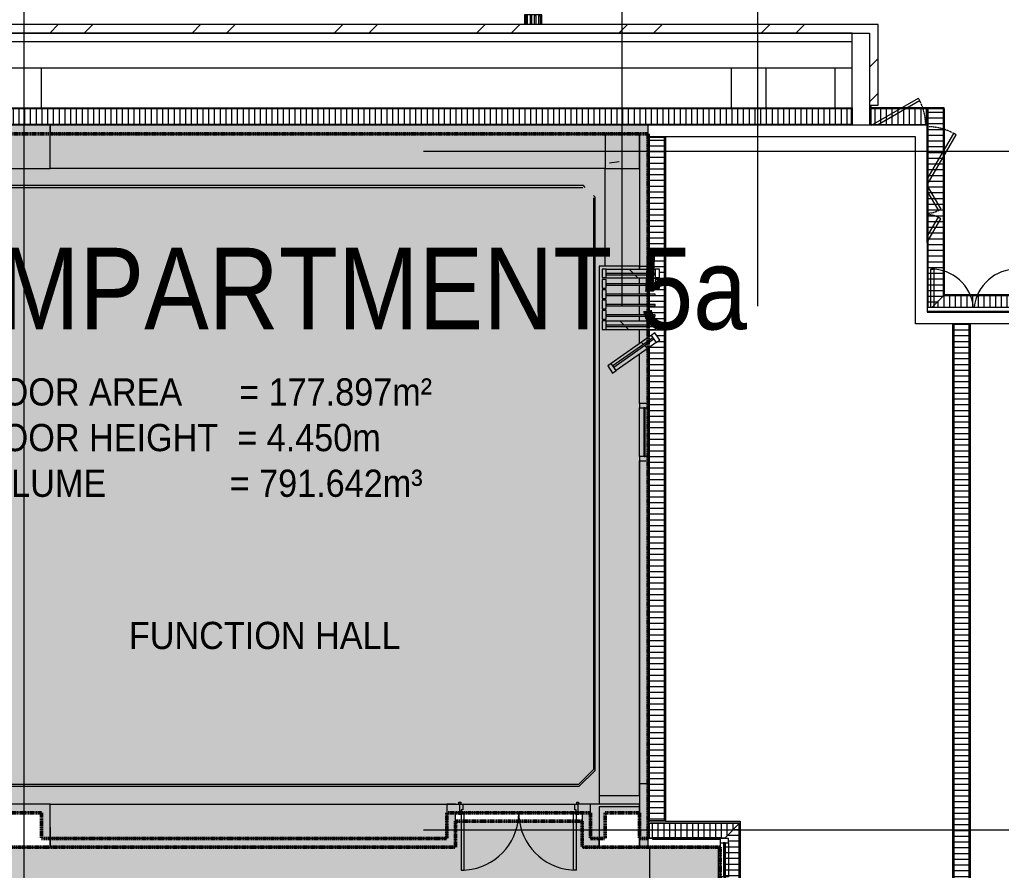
# Model space of a CAD drawing. Header units: millimetres. Extents: x 15878 to 679837, y -72324 to 391440.
# Drawn here: x 75508 to 92582, y 39205 to 53992 of the extents above; entities that cross this region are included whole.
import ezdxf

# ---------------------------------------------------------------- set-up
doc = ezdxf.new("R2010")
doc.units = ezdxf.units.MM
for name, pattern in [('Demolished', [4.8, 3.2, -1.6]), ('Grid Line__1_200_', [10.5, 6, -1.5, 1.5, -1.5]), ('Hidden', [7.14375, 4.7625, -2.38125])]:
    doc.linetypes.add(name, pattern=pattern)
for name, color, linetype, lineweight in [('A-CLNG', 13, 'Continuous', 5), ('A-CLNG-PATT', 13, 'Continuous', 5), ('A-DETL', 90, 'Continuous', 5), ('A-DETL-GENF', 92, 'Continuous', 5), ('A-DOOR', 31, 'Continuous', 5), ('A-DOOR-FRAM', 31, 'Continuous', 5), ('A-FLOR', 192, 'Continuous', 5), ('A-GENM', 13, 'Continuous', 5), ('A-GLAZ-CURT', 52, 'Continuous', 5), ('A-GLAZ-CWMG', 51, 'Continuous', 5), ('A-WALL', 113, 'Continuous', 5), ('A-WALL-PATT', 111, 'Continuous', 18), ('G-ANNO-TEXT', 231, 'Continuous', 5), ('Q-CASE', 31, 'Continuous', 5), ('Q-CASE-HDLN', 31, 'Hidden', 5), ('S-COLS', 52, 'Continuous', 5), ('S-GRID', 1, 'Continuous', 5)]:
    doc.layers.add(name, color=color, linetype=linetype, lineweight=lineweight)
doc.styles.add('Swis721 BT', font='swiss.ttf', dxfattribs={"width": 0.9, "height": 473.035439})
doc.styles.add('Swis721 BT_1', font='swiss.ttf', dxfattribs={"width": 0.85, "height": 1419.106317})
pattern_1 = [(135, (0, 0), (-530.33, -530.33), [])]
pattern_2 = [(270, (0, 609.6), (100, 6e-15), [])]
pattern_3 = [(90, (15, 0), (-100, 6e-15), [])]
pattern_4 = [(45, (0, 0), (-1237.437, 1237.437), []), (45, (0, 1875), (-1237.437, 1237.437), [])]

# ---------------------------------------------------------------- blocks, each defined once
blk = doc.blocks.new('System Panel - DLN_Glazed - 25mm-6618254-1_F')
at = {"layer": 'A-GLAZ-CURT', "lineweight": 15}
for p, q in [((-303, 25), (-425, 25)), ((-425, 25), (-425, 0)), ((-425, 0), (-303, 0)), ((424, 25), (-303, 25)), ((-303, 0), (425, 0)), ((425, 0), (425, 25))]:
    blk.add_line(p, q, dxfattribs=at)
blk = doc.blocks.new('Rectangular Mullion - DLN_75 x 150mm _WD_-6618253-1_F')
at = {"layer": 'A-GLAZ-CWMG'}
h = blk.add_hatch(dxfattribs=at)
h.set_pattern_fill('FP_1', color=256, style=0, pattern_type=2)
h.set_pattern_definition(pattern_1)
h.paths.add_polyline_path([(86280, 49507), (86439, 49507), (86439, 49557), (85712, 49555), (85712, 49507), (86227, 49507)], flags=0)
h.paths.add_polyline_path([(86234, 49582), (86439, 49582), (86439, 49657), (85712, 49657), (85712, 49582), (85720, 49582)], flags=0)
h = blk.add_hatch(dxfattribs=at)
h.set_pattern_fill('FP_1', color=256, style=0, pattern_type=2)
h.set_pattern_definition(pattern_1)
h.paths.add_polyline_path([(86562, 49507), (86562, 49557), (86439, 49557), (86439, 49507)], flags=0)
h.paths.add_polyline_path([(86439, 49582), (86562, 49582), (86562, 49657), (86439, 49657)], flags=0)
for p, q in [((85712, 49657), (86439, 49657)), ((86439, 49657), (86562, 49657)), ((85712, 49507), (86439, 49507)), ((86439, 49507), (86562, 49507))]:
    blk.add_line(p, q, dxfattribs=at)
blk = doc.blocks.new('Rectangular Mullion - DLN_75 x 150mm _WD_-3529042-1_F')
at = {"layer": 'A-GLAZ-CWMG', "lineweight": 15}
for p, q in [((-75, 75), (0, 75)), ((-75, -75), (-75, 75)), ((0, 75), (0, -75)), ((0, -75), (-75, -75))]:
    blk.add_line(p, q, dxfattribs=at)
blk = doc.blocks.new('Rectangular Mullion - DLN_75 x 150mm _WD_-3529043-1_F')
at = {"layer": 'A-GLAZ-CWMG', "lineweight": 15}
for p, q in [((0, 75), (-75, 75)), ((-75, 75), (-75, -75)), ((0, -75), (0, 75)), ((-75, -75), (0, -75))]:
    blk.add_line(p, q, dxfattribs=at)
blk = doc.blocks.new('System Panel - DLN_Glazed - 25mm-V43-1_F')
at = {"layer": 'A-GLAZ-CURT', "lineweight": 15}
for p, q in [((425, 25), (-425, 25)), ((-425, 25), (-425, 0)), ((-425, 0), (425, 0)), ((425, 4), (425, 25))]:
    blk.add_line(p, q, dxfattribs=at)
blk = doc.blocks.new('Rectangular Mullion - DLN_75 x 150mm _WD_-V44-1_F')
at = {"layer": 'A-GLAZ-CWMG', "lineweight": 15}
for p, q in [((0, 75), (-75, 75)), ((-75, 75), (-75, -75)), ((0, -75), (0, 75)), ((-75, -75), (0, -75))]:
    blk.add_line(p, q, dxfattribs=at)
blk = doc.blocks.new('System Panel - DLN_Glazed - 25mm-V45-1_F')
at = {"layer": 'A-GLAZ-CURT', "lineweight": 15}
for p, q in [((325, 25), (-425, 25)), ((-425, 25), (-425, 0)), ((-425, 0), (307, 0)), ((307, 0), (425, 0)), ((425, 25), (325, 25)), ((425, 0), (425, 25))]:
    blk.add_line(p, q, dxfattribs=at)
blk = doc.blocks.new('Rectangular Mullion - DLN_75 x 150mm _WD_-V46-1_F')
at = {"layer": 'A-GLAZ-CWMG'}
h = blk.add_hatch(dxfattribs=at)
h.set_pattern_fill('FP_1', color=256, style=0, pattern_type=2)
h.set_pattern_definition(pattern_1)
h.paths.add_polyline_path([(86439, 48282), (86579, 48380), (86536, 48442), (86439, 48374)], flags=0)
h.paths.add_polyline_path([(86439, 48404), (86522, 48462), (86493, 48503), (86439, 48462)], flags=0)
h = blk.add_hatch(dxfattribs=at)
h.set_pattern_fill('FP_1', color=256, style=0, pattern_type=2)
h.set_pattern_definition(pattern_1)
h.paths.add_polyline_path([(85883, 47893), (86439, 48282), (86439, 48374), (85840, 47954)], flags=0)
h.paths.add_polyline_path([(85825, 47974), (86439, 48404), (86434, 48462), (85797, 48015)], flags=0)
for p, q in [((86493, 48503), (86439, 48465)), ((86439, 48465), (85797, 48015)), ((86579, 48380), (86439, 48282)), ((86439, 48282), (85883, 47893))]:
    blk.add_line(p, q, dxfattribs=at)
blk = doc.blocks.new('Rectangular Mullion - DLN_75 x 150mm _WD_-V47-1_F')
at = {"layer": 'A-GLAZ-CWMG', "lineweight": 15}
for p, q in [((-75, 75), (0, 75)), ((-75, -75), (-75, 75)), ((0, 75), (0, -75)), ((0, -75), (-75, -75))]:
    blk.add_line(p, q, dxfattribs=at)
blk = doc.blocks.new('Rectangular Mullion - DLN_75 x 150mm _WD_-STUR_ OPENING-6630248-1_F')
at = {"layer": 'A-GLAZ-CWMG', "color": 253}
for p, q in [((-75, 75), (0, 75)), ((-75, -75), (-75, 75)), ((0, 75), (0, -75)), ((0, -75), (-75, -75))]:
    blk.add_line(p, q, dxfattribs=at)
blk = doc.blocks.new('System Panel - _DLN__12_12mm laminated clear glass-12670549-1_F')
at = {"layer": 'A-GLAZ-CURT', "color": 253}
for p, q in [((294, 13), (-294, 13)), ((-294, 13), (-294, -13)), ((294, -13), (294, 13)), ((-294, -13), (294, -13))]:
    blk.add_line(p, q, dxfattribs=at)
blk = doc.blocks.new('Rectangular Mullion - DLN_75 x 150mm _WD_-STUR_ OPENING-V50-1_F')
at = {"layer": 'A-GLAZ-CWMG', "color": 253}
for p, q in [((87689, 39682), (87689, 39607)), ((87839, 39682), (87839, 39095)), ((87689, 39607), (87689, 39095)), ((87752, 39095), (87689, 39095)), ((87839, 39095), (87777, 39095))]:
    blk.add_line(p, q, dxfattribs=at)
blk = doc.blocks.new('System Panel - _DLN__12_12mm laminated clear glass-6804565-1_F')
at = {"layer": 'A-GLAZ-CURT', "color": 253}
for p, q in [((587.5, 12.5), (-587.5, 12.5)), ((-587.5, 12.5), (-587.5, -12.5)), ((587.5, -12.5), (587.5, 12.5)), ((-587.5, -12.5), (587.5, -12.5))]:
    blk.add_line(p, q, dxfattribs=at)
blk = doc.blocks.new('DLN-Surface Channel-S1 - 300x150 _WD_-10461004-1_F')
at = {"layer": 'Q-CASE'}
h = blk.add_hatch(dxfattribs=at)
h.set_pattern_fill('FP_7', color=256, style=0, pattern_type=2)
h.set_pattern_definition(pattern_2)
h.paths.add_polyline_path([(20414, -135), (20414, 135), (-20414, 135), (-20414, -135), (19041, -135)], flags=0)
for p, q in [((-20414, 150), (20414, 150)), ((-20414, 140), (20414, 140)), ((20414, 135), (-20414, 135)), ((20414, -150), (20414, 150)), ((20424, 150), (20414, 150)), ((20414, 150), (20414, 140)), ((20414, 135), (20414, -135)), ((20424, 150), (20424, -150)), ((-20414, -135), (20414, -135)), ((20414, -140), (-20414, -140)), ((20414, -140), (20414, -150))]:
    blk.add_line(p, q, dxfattribs=at)
blk = doc.blocks.new('DLN-Surface Channel-L1 - 275x200 _WD_-12676935-1_F')
at = {"layer": 'Q-CASE'}
h = blk.add_hatch(dxfattribs=at)
h.set_pattern_fill('FP_9', color=256, style=0, pattern_type=2)
h.set_pattern_definition([(270, (15, 0), (-100, -6e-15), [])])
h.paths.add_polyline_path([(-850, 15), (15, 15), (260, 260), (-1315, 260), (-1315, 15)], flags=0)
h = blk.add_hatch(dxfattribs=at)
h.set_pattern_fill('FP_10', color=256, style=0, pattern_type=2)
h.set_pattern_definition([(0, (0, -85), (0, -100), [])])
h.paths.add_polyline_path([(260, -5415), (260, 260), (15, 15), (15, 0), (75, 0), (75, -75), (15, -75), (15, -763), (30, -763), (30, -813), (75, -813), (75, -798), (95, -803), (95, -873), (30, -873), (30, -1545), (60, -1545), (60, -1580), (30, -1580), (30, -1845), (60, -1845), (60, -1880), (30, -1880), (30, -2553), (95, -2553), (95, -2628), (75, -2628), (75, -2613), (30, -2613), (30, -2663), (15, -2663), (15, -2728), (75, -2728), (75, -2713), (95, -2713), (95, -2788), (30, -2788), (30, -3545), (60, -3545), (60, -3580), (30, -3580), (30, -3845), (60, -3845), (60, -3880), (30, -3880), (30, -4638), (95, -4638), (95, -4713), (75, -4713), (75, -4698), (15, -4698), (15, -5350), (75, -5350), (75, -5415)], flags=0)
for p, q in [((-1325, 0), (-1325, 275)), ((-1315, 275), (-1325, 275)), ((-1315, 275), (-1315, 0)), ((-1315, 265), (-1315, 275)), ((-1315, 275), (275, 275)), ((-1315, 265), (265, 265)), ((260, 260), (-1315, 260)), ((-1315, 260), (-1315, 15)), ((15, 15), (260, 260)), ((260, 260), (15, 15)), ((260, -5415), (260, 260)), ((265, 265), (265, -5415)), ((275, -5415), (275, 275)), ((-1325, 0), (-1315, 0)), ((-1315, 15), (15, 15)), ((-1315, 0), (-1315, 10)), ((-1315, 10), (-1250, 10)), ((-1250, 0), (-1315, 0)), ((-75, 10), (10, 10)), ((10, 0), (10, 10)), ((15, 15), (15, 0)), ((15, -75), (15, -763)), ((0, -763), (0, -663)), ((10, -763), (10, -663)), ((0, -2728), (0, -2663)), ((10, -2728), (10, -2663)), ((15, -2663), (15, -2728)), ((0, -4763), (0, -4698)), ((10, -4763), (10, -4698)), ((15, -4698), (15, -5350)), ((75, -5415), (260, -5415)), ((75, -5415), (275, -5415)), ((265, -5415), (275, -5415)), ((275, -5425), (275, -5415))]:
    blk.add_line(p, q, dxfattribs=at)
blk = doc.blocks.new('DLN-Surface Channel-S1 - 300x200 _WD_-18251588-1_F')
at = {"layer": 'Q-CASE'}
h = blk.add_hatch(dxfattribs=at)
h.set_pattern_fill('FP_7', color=256, style=0, pattern_type=2)
h.set_pattern_definition(pattern_2)
h.paths.add_polyline_path([(5940, -135), (5940, 135), (-5940, 135), (-5940, -135), (-3650, -135), (-3650, 48), (-3500, 48), (-3500, -135), (-3395, -135), (-3395, -27), (-3470, -27), (-3470, 48), (-3320, 48), (-3320, -27), (-3370, -27), (-3370, -135), (-3215, -135), (-3215, -27), (-3190, -27), (-3190, -135), (-3035, -135), (-3035, -27), (-3010, -27), (-3010, -135), (-2855, -135), (-2855, -27), (-2830, -27), (-2830, -135), (-2750, -135), (-2750, -27), (-2600, -27), (-2600, -135), (-2468, -135), (-2539, -35), (-2416, 51), (-2285, -135), (4566, -135)], flags=0)
for p, q in [((-5940, 150), (-5950, 150)), ((-5940, 150), (-5940, -150)), ((-5940, 140), (-5940, 150)), ((-5940, 150), (5940, 150)), ((-5940, 140), (5940, 140)), ((-5940, -135), (-5940, 135)), ((5940, 135), (-5940, 135)), ((5940, -150), (5940, 150)), ((5950, 150), (5940, 150)), ((5940, 150), (5940, 140)), ((5940, 135), (5940, -135)), ((5950, 150), (5950, -150)), ((-5950, -150), (-5940, -150)), ((-5940, -135), (-3650, -135)), ((-5940, -150), (-5940, -140)), ((-3650, -140), (-5940, -140)), ((-5940, -150), (-3700, -150)), ((-3700, -150), (-3650, -150)), ((-3500, -135), (-3395, -135)), ((-3395, -140), (-3500, -140)), ((-3500, -150), (-3395, -150)), ((-3370, -135), (-3215, -135)), ((-3215, -140), (-3370, -140)), ((-3370, -150), (-3215, -150)), ((-3190, -135), (-3035, -135)), ((-3035, -140), (-3190, -140)), ((-3190, -150), (-3035, -150)), ((-3010, -135), (-2855, -135)), ((-2855, -140), (-3010, -140)), ((-3010, -150), (-2855, -150)), ((-2830, -135), (-2750, -135)), ((-2750, -140), (-2830, -140)), ((-2830, -150), (-2750, -150)), ((-2600, -135), (-2468, -135)), ((-2465, -140), (-2600, -140)), ((-2600, -150), (-2458, -150)), ((-2285, -135), (5940, -135)), ((5940, -140), (-2282, -140)), ((-2275, -150), (-1315, -150)), ((-1240, -150), (-390, -150)), ((-315, -150), (5300, -150)), ((5300, -150), (5940, -150)), ((5940, -140), (5940, -150)), ((5940, -150), (5950, -150))]:
    blk.add_line(p, q, dxfattribs=at)
blk = doc.blocks.new('DLN-Surface Channel-S1 - 300x150 _WD_-15637421-1_F')
at = {"layer": 'Q-CASE'}
h = blk.add_hatch(dxfattribs=at)
h.set_pattern_fill('FP_7', color=256, style=0, pattern_type=2)
h.set_pattern_definition(pattern_2)
h.paths.add_polyline_path([(21565, 99), (21565, 135), (-21565, 135), (-21565, -135), (21565, -135)], flags=0)
for p, q in [((-21565, 150), (-21565, -150)), ((-21565, 140), (-21565, 150)), ((-21565, 140), (21565, 140)), ((-21565, -135), (-21565, 135)), ((21565, 135), (-21565, 135)), ((-21565, -135), (21565, -135)), ((-21565, -150), (-21565, -140)), ((21565, -140), (-21565, -140))]:
    blk.add_line(p, q, dxfattribs=at)
blk = doc.blocks.new('DLN-Surface Channel-L1 - 300x200 _WD_-15403782-1_F')
at = {"layer": 'Q-CASE'}
h = blk.add_hatch(dxfattribs=at)
h.set_pattern_fill('FP_5', color=256, style=0, pattern_type=2)
h.set_pattern_definition(pattern_3)
h.paths.add_polyline_path([(-27580, -15), (-28140, -15), (-28140, -285), (-27180, -285), (-27180, -15)], flags=0)
for p, q in [((-28150, -300), (-28150, -5)), ((-28140, -5), (-28140, -300)), ((-27180, -10), (-28140, -10)), ((-27180, -15), (-28140, -15)), ((-28140, -15), (-28140, -285)), ((-28150, -300), (-28140, -300)), ((-28140, -285), (-27180, -285)), ((-28140, -300), (-28140, -290)), ((-27180, -290), (-28140, -290)), ((-27180, -300), (-28140, -300))]:
    blk.add_line(p, q, dxfattribs=at)
blk = doc.blocks.new('DLN-Surface Channel-L1 - 300x200 _WD_-15571712-1_F')
at = {"layer": 'Q-CASE'}
h = blk.add_hatch(dxfattribs=at)
h.set_pattern_fill('FP_13', color=256, style=0, pattern_type=2)
h.set_pattern_definition([(0, (0, 85), (0, 100), [])])
h.paths.add_polyline_path([(285, 1815), (285, 1840), (240, 1840), (240, 1815), (15, 1815), (15, -15), (212, -213), (212, 1325), (285, 1325)], flags=0)
h = blk.add_hatch(dxfattribs=at)
h.set_pattern_fill('FP_5', color=256, style=0, pattern_type=2)
h.set_pattern_definition(pattern_3)
h.paths.add_polyline_path([(212, -285), (212, -213), (15, -15), (-3237, -15), (-3237, -285), (-421, -285)], flags=0)
for p, q in [((0, 0), (0, 1815)), ((10, -10), (10, 1815)), ((15, 1815), (15, -15)), ((240, 1850), (300, 1850)), ((285, 1840), (240, 1840)), ((300, 1840), (240, 1840)), ((285, 1325), (285, 1840)), ((300, 1840), (290, 1840)), ((290, 1840), (290, 1306)), ((-3247, -300), (-3247, 0)), ((-3237, 0), (-3247, 0)), ((-3237, 0), (-3237, -300)), ((-3237, -10), (-3237, 0)), ((-3237, 0), (0, 0)), ((10, -10), (-3237, -10)), ((15, -15), (-3237, -15)), ((-3237, -15), (-3237, -285)), ((212, -213), (15, -15)), ((15, -15), (212, -213)), ((-3247, -300), (-3237, -300)), ((-3237, -285), (212, -285)), ((-3237, -300), (-3237, -290)), ((212, -290), (-3237, -290)), ((-2955, -300), (-3237, -300)), ((290, -274), (290, -290))]:
    blk.add_line(p, q, dxfattribs=at)
blk = doc.blocks.new('DLN_Tactile - Directional Tiles-V149-1_F')
at = {"layer": 'A-GENM'}
for p, q in [((-150, 20), (-150, -150)), ((-129, 20), (-129, -125)), ((-123, -125), (-123, 20)), ((-101, 20), (-101, -125)), ((-95, -125), (-95, 20)), ((-54, 20), (-54, -125)), ((-48, -125), (-48, 20)), ((-26, 20), (-26, -125)), ((-20, -125), (-20, 20)), ((21, 20), (21, -125)), ((27, -125), (27, 20)), ((49, 20), (49, -125)), ((55, -125), (55, 20)), ((96, 20), (96, -125)), ((102, -125), (102, 20)), ((124, 20), (124, -125)), ((130, -125), (130, 20)), ((150, -150), (150, 20)), ((-150, -150), (150, -150))]:
    blk.add_line(p, q, dxfattribs=at)
for centre, radius in [((-112, -125), 17), ((-112, -125), 11), ((-37, -125), 17), ((-37, -125), 11), ((38, -125), 17), ((38, -125), 11), ((113, -125), 17), ((113, -125), 11)]:
    blk.add_arc(centre, radius, 180, 360, dxfattribs=at)
blk = doc.blocks.new('DLN-Double Door__X03_ - _M20_2000 x 2450 _WH_-16955061-1_F')
at = {"layer": 'A-DOOR', "color": 253}
for p, q in [((-1000, 1075), (-950, 1075)), ((-1000, 225), (-1000, 1075)), ((-950, 1075), (-950, 225)), ((950, 1075), (950, 225)), ((1000, 1075), (950, 1075)), ((1000, 225), (1000, 1075)), ((-1000, 75), (-1000, 225)), ((-950, 225), (-950, 75)), ((950, 225), (950, 75)), ((1000, 75), (1000, 225))]:
    blk.add_line(p, q, dxfattribs=at)
at = {"layer": 'A-DOOR', "color": 21}
for p, q in [((-950, 75), (-1000, 75)), ((950, 75), (1000, 75))]:
    blk.add_line(p, q, dxfattribs=at)
at = {"layer": 'A-DOOR', "color": 253}
for centre, start, end in [((-1000, 75), 8.69, 90), ((1000, 75), 90, 171.31), ((-1000, 75), 0.0053, 8.69), ((1000, 75), 171.31, 179.9947)]:
    blk.add_arc(centre, 1000, start, end, dxfattribs=at)
at = {"layer": 'A-DOOR', "color": 21}
for centre, start, end in [((1000, 75), 179.9947, 180.5), ((-1000, 75), 359.5, 0.0053)]:
    blk.add_arc(centre, 1000, start, end, dxfattribs=at)
at = {"layer": 'A-DOOR-FRAM', "color": 253}
for p, q in [((-1040, 105), (-1010, 105)), ((-1040, 75), (-1040, 105)), ((-1010, 105), (-1010, 75)), ((1010, 75), (1010, 105)), ((1010, 105), (1040, 105)), ((1040, 105), (1040, 75))]:
    blk.add_line(p, q, dxfattribs=at)
at = {"layer": 'A-DOOR-FRAM', "color": 21}
for p, q in [((-1010, 75), (-1040, 75)), ((-1025, 75), (-1000, 75)), ((-1025, -75), (-1025, 75)), ((-1000, 75), (-1000, 25)), ((-1000, 25), (-975, 25)), ((-975, 25), (-975, -75)), ((975, 25), (1000, 25)), ((975, -75), (975, 25)), ((1000, 75), (1025, 75)), ((1000, 25), (1000, 75)), ((1040, 75), (1010, 75)), ((1025, 75), (1025, -75)), ((-1040, -75), (-1010, -75)), ((-1040, -105), (-1040, -75)), ((-1010, -105), (-1040, -105)), ((-975, -75), (-1025, -75)), ((-1010, -75), (-1010, -105)), ((1025, -75), (975, -75)), ((1010, -105), (1010, -75)), ((1010, -75), (1040, -75)), ((1040, -105), (1010, -105)), ((1040, -75), (1040, -105))]:
    blk.add_line(p, q, dxfattribs=at)
blk = doc.blocks.new('System Panel - DLN_Glazed - 25mm-V151-1_F')
at = {"layer": 'A-GLAZ-CURT', "lineweight": 15}
for p, q in [((-302.5, 25), (-425, 25)), ((-425, 25), (-425, 0)), ((-425, 0), (-302.5, 0)), ((425, 25), (-302.5, 25)), ((-302.5, 0), (425, 0)), ((425, 0), (425, 25))]:
    blk.add_line(p, q, dxfattribs=at)
blk = doc.blocks.new('Rectangular Mullion - DLN_75 x 150mm _WD_-V152-1_F')
at = {"layer": 'A-GLAZ-CWMG'}
h = blk.add_hatch(dxfattribs=at)
h.set_pattern_fill('FP_1', color=256, style=0, pattern_type=2)
h.set_pattern_definition(pattern_1)
h.paths.add_polyline_path([(86439, 48607), (86439, 48657), (85712, 48657), (85712, 48607), (86396, 48607)], flags=0)
h.paths.add_polyline_path([(86439, 48682), (86439, 48757), (85712, 48757), (85712, 48682), (86397, 48682)], flags=0)
h = blk.add_hatch(dxfattribs=at)
h.set_pattern_fill('FP_1', color=256, style=0, pattern_type=2)
h.set_pattern_definition(pattern_1)
h.paths.add_polyline_path([(86562, 48607), (86562, 48657), (86439, 48657), (86439, 48607)], flags=0)
h.paths.add_polyline_path([(86439, 48682), (86562, 48682), (86562, 48757), (86439, 48757)], flags=0)
for p, q in [((85712, 48757), (86439, 48757)), ((86439, 48757), (86562, 48757)), ((86562, 48757), (86562, 48682)), ((85712, 48607), (86439, 48607)), ((86439, 48607), (86562, 48607)), ((86562, 48657), (86562, 48607))]:
    blk.add_line(p, q, dxfattribs=at)
blk = doc.blocks.new('Walls 19 - Walls 19-14348567-1_F')
at = {"layer": 'A-WALL'}
for p, q in [((75889, 52457), (75889, 53157)), ((87889, 52457), (87889, 53157)), ((88489, 52457), (88489, 53157)), ((89689, 52457), (89689, 53157))]:
    blk.add_line(p, q, dxfattribs=at)
blk = doc.blocks.new('Sprinkler Inlet - Sprinkler Inlet-18220011-1_F')
at = {"layer": 'Q-CASE', "color": 253}
for p, q in [((-468, 75), (349, 546)), ((-359, 80), (371, 502)), ((505, 80), (-470, 80)), ((505, -1970), (505, 80)), ((505, -863), (965, -67)), ((505, -963), (1008, -92)), ((505, -976), (740, -1383)), ((505, -1076), (697, -1408)), ((505, -1858), (697, -1526)), ((505, -1958), (740, -1551))]:
    blk.add_line(p, q, dxfattribs=at)
at = {"layer": 'Q-CASE-HDLN', "color": 253}
for centre, radius, start, end in [((-468, 75), 943, 360, 30), ((495, -950), 1000, 59.131, 89.7135), ((506, -1028), 425, 269.1305, 303.3759), ((506, -1906), 425, 56.6241, 90.8695)]:
    blk.add_arc(centre, radius, start, end, dxfattribs=at)
blk = doc.blocks.new('DLN-Double Door__X03_ - _M15_1500 x 2450 _WH_-16954916-1_F')
at = {"layer": 'A-DOOR', "color": 253}
for p, q in [((-750, -162.5), (-750, -825)), ((-700, -825), (-700, -162.5)), ((700, -825), (700, -162.5)), ((750, -162.5), (750, -825)), ((-750, -825), (-700, -825)), ((750, -825), (700, -825))]:
    blk.add_line(p, q, dxfattribs=at)
for centre, start, end in [((-750, -75), 270, 353.20446), ((750, -75), 186.79554, 270)]:
    blk.add_arc(centre, 750, start, end, dxfattribs=at)
at = {"layer": 'A-DOOR-FRAM', "color": 253}
for p, q in [((-790, -87.5), (-790, -75)), ((790, -75), (790, -87.5))]:
    blk.add_line(p, q, dxfattribs=at)
blk = doc.blocks.new('Rectangular Mullion - DLN_8 x 75mm _WD_-18172349-1_F')
at = {"layer": 'A-GLAZ-CWMG'}
for p, q in [((91297, 48920), (91297, 48995)), ((91297, 48995), (92914, 48995)), ((92914, 48920), (91297, 48920)), ((92914, 48995), (92914, 48920))]:
    blk.add_line(p, q, dxfattribs=at)

msp = doc.modelspace()

# ---------------------------------------------------------------- hatches: boundary and pattern name
at = {"layer": 'A-CLNG-PATT'}
h = msp.add_hatch(dxfattribs=at)
h.set_pattern_fill('FP_14', color=256, style=0, pattern_type=2)
h.set_pattern_definition(pattern_4)
h.paths.add_polyline_path([(90296.5, 52507.5), (90439.3, 52507.5), (90439.3, 53907.5), (48689.3, 53907.5), (48689.3, 52507.5), (48839.3, 52507.5), (48839.3, 53757.5), (90289.3, 53757.5), (90289.3, 52507.5)], flags=0)
h = msp.add_hatch(dxfattribs=at)
h.set_pattern_fill('FP_14', color=256, style=0, pattern_type=2)
h.set_pattern_definition(pattern_4)
h.paths.add_polyline_path([(90319.3, 52157.5), (90319.3, 52507.5), (90289.3, 52507.5), (90289.3, 52157.5), (90296.5, 52157.5)], flags=0)
h.paths.add_polyline_path([(48809.3, 52247.5), (48839.3, 52247.5), (48839.3, 52507.5), (48809.3, 52507.5), (48809.3, 52432.5)], flags=0)
at = {"layer": 'A-DETL-GENF', "transparency": 33554585}
for color, points in [(253, [(78839.3, 7707.5), (78839.3, 15874.2), (88639.3, 15874.2), (88639.3, 23590.5), (86708.4, 23590.5), (86708.4, 23740.5), (88536.2, 31007.5), (88039.3, 31007.5), (88039.3, 31457.5), (82864.3, 31457.5), (82864.3, 34107.5), (87689.3, 34107.5), (87689.3, 39607.5), (85289.3, 39607.5), (85289.3, 40057.5), (83089.3, 40057.5), (83089.3, 39607.5), (74619.3, 39607.5), (74619.3, 40057.5), (72419.3, 40057.5), (72419.3, 39607.5), (71539.3, 39607.5), (71539.3, 52007.5), (63889.3, 52007.5), (63889.3, 51407.5), (63289.3, 51407.5), (63289.3, 37257.5), (75389.3, 37257.5), (75389.3, 33757.5), (52639.3, 33757.5), (52639.3, 31607.5), (76689.3, 31607.5), (76689.3, 29767.5), (75489.3, 29767.5), (75489.3, 27367.5), (76689.3, 27367.5), (76689.3, 21440.5), (78464.3, 21440.5), (78464.3, 18024.2), (76689.3, 18024.2), (76689.3, 12097.5), (75489.3, 12097.5), (75489.3, 9697.5), (76689.3, 9697.5), (76689.3, 7707.5), (78457.2, 7707.5)]), (21, [(71689.3, 39757.5), (72269.3, 39757.5), (72269.3, 40207.5), (74769.3, 40207.5), (74769.3, 39757.5), (75289.3, 39757.5), (75289.3, 40207.5), (75889.3, 40207.5), (75889.3, 39757.5), (82939.3, 39757.5), (82939.3, 40207.5), (85439.3, 40207.5), (85439.3, 39757.5), (85689.3, 39757.5), (85689.3, 40207.5), (86289.3, 40207.5), (86289.3, 39757.5), (86439.3, 39757.5), (86439.3, 52007.5), (71689.3, 52007.5), (71689.3, 39953.1)])]:
    msp.add_hatch(color=color, dxfattribs=at).paths.add_polyline_path(points, flags=0)
at = {"layer": 'A-WALL-PATT', "lineweight": 5, "transparency": 33554432}
for points in [[(86439.3, 52007.5), (86439.3, 52157.5), (76039.3, 52157.5), (76039.3, 52007.5), (86289.3, 52007.5)], [(86289.3, 49707.5), (86439.3, 49707.5), (86439.3, 52007.5), (86289.3, 52007.5), (86289.3, 50237.5)], [(86439.3, 39607.5), (86439.3, 40707.5), (86289.3, 40707.5), (86289.3, 39607.5)], [(83089.3, 39607.5), (83089.3, 40357.5), (82939.3, 40357.5), (82939.3, 39607.5)], [(85289.3, 39757.5), (85439.3, 39757.5), (85439.3, 40357.5), (85289.3, 40357.5), (85289.3, 39953.1)]]:
    msp.add_hatch(color=253, dxfattribs=at).paths.add_polyline_path(points, flags=0)
h = msp.add_hatch(color=253, dxfattribs=at)
h.paths.add_polyline_path([(71689.3, 39607.5), (72419.3, 39607.5), (72419.3, 39757.5), (71689.3, 39757.5)], flags=0)
h.paths.add_polyline_path([(85289.3, 39607.5), (85589.3, 39607.5), (85589.3, 39757.5), (85289.3, 39757.5)], flags=0)
h.paths.add_polyline_path([(74769.3, 39607.5), (75289.3, 39607.5), (75289.3, 39757.5), (74619.3, 39757.5), (74619.3, 39607.5)], flags=0)
h.paths.add_polyline_path([(82939.3, 39607.5), (82939.3, 39757.5), (76039.3, 39757.5), (76039.3, 39607.5), (82864.3, 39607.5)], flags=0)
at = {"layer": 'S-COLS'}
for points in [[(76039.3, 52007.5), (76039.3, 52157.5), (75289.3, 52157.5), (75289.3, 52007.5)], [(75289.3, 51407.5), (76039.3, 51407.5), (76039.3, 52007.5), (75289.3, 52007.5), (75289.3, 51861)]]:
    msp.add_hatch(color=9, dxfattribs=at).paths.add_polyline_path(points, flags=0)
h = msp.add_hatch(dxfattribs=at)
h.set_pattern_fill('FP_15', color=253, style=0, pattern_type=2)
h.set_pattern_definition([(50, (0, 0), (3643.68, -318.78), [381, -4191]), (355, (0, 0), (-704.86, 3821.14), [304.8, -3352.8]), (100.451, (303.6, -26.6), (2938.85, 3502.33), [323.8, -3561.8]), (46.184, (0, 1016), (5421.58, -840.86), [571.5, -6286.5]), (96.636, (452, 946), (4748.05, 4948.55), [485.7, -5342.7]), (351.184, (0, 1016), (4748.1, 4948.5), [457.2, -5029.2]), (21, (508, 762), (3032.29, -2045.3), [381, -4191]), (326, (508, 762), (1236.04, 3683.76), [304.8, -3352.8]), (71.451, (760.7, 591.6), (4268.34, 1638.42), [323.8, -3561.8]), (37.5, (0, 0), (61.772, 1691.1), [167.64, -3144.52, 167.64, -3235.96, -3365.5]), (37.5, (0, 0), (61.772, 1691.1), [-6715.76, 167.64, -3197.86]), (7.5, (0, 0), (1336.393, 2003.61), [167.64, -1772.92, 167.64, -3068.32, -1282.7]), (7.5, (0, 0), (1336.393, 2003.61), [-5176.52, 167.64, -1115.06]), (327.5, (-1132.8, 0), (2711.818, -114.579), [167.64, -1102.36, 167.64, -3794.76, -5257.8]), (327.5, (-1132.8, 0), (2711.818, -114.579), [-5232.4, 167.64, -5090.16]), (317.5, (-1640.8, 0), (2962.586, 508.533), [167.64, -1483.36, 167.64, -2463.8, -3733.8]), (317.5, (-1640.8, 0), (2962.586, 508.533), [-4282.44, 167.64, -3566.16])])
h.paths.add_polyline_path([(85902.9, 51407.5), (86289.3, 51407.5), (86289.3, 52007.5), (85689.3, 52007.5), (85689.3, 51407.5)], flags=0)

# ---------------------------------------------------------------- linework, layer by layer
at = {"layer": 'A-CLNG'}
for p, q in [((90439.3, 53907.5), (48689.3, 53907.5)), ((90439.3, 52507.5), (90439.3, 53907.5)), ((90289.3, 52507.5), (90439.3, 52507.5)), ((90319.3, 52157.5), (90319.3, 52507.5))]:
    msp.add_line(p, q, dxfattribs=at)
at = {"layer": 'A-DETL', "linetype": 'Demolished', "lineweight": 50}
for p, q in [((86439.3, 52007.5), (71689.3, 52007.5)), ((86439.3, 39757.5), (86439.3, 52007.5)), ((75289.3, 40207.5), (75889.3, 40207.5)), ((75889.3, 40207.5), (75889.3, 39757.5)), ((82939.3, 39757.5), (82939.3, 40207.5)), ((82939.3, 40207.5), (85439.3, 40207.5)), ((85439.3, 40207.5), (85439.3, 39757.5)), ((85689.3, 39757.5), (85689.3, 40207.5)), ((85689.3, 40207.5), (86289.3, 40207.5)), ((86289.3, 40207.5), (86289.3, 39757.5)), ((85289.3, 40057.5), (83089.3, 40057.5)), ((83089.3, 40057.5), (83089.3, 39607.5)), ((85289.3, 39607.5), (85289.3, 40057.5)), ((75889.3, 39757.5), (82939.3, 39757.5)), ((85439.3, 39757.5), (85689.3, 39757.5)), ((86289.3, 39757.5), (86439.3, 39757.5)), ((83089.3, 39607.5), (74619.3, 39607.5)), ((87689.3, 39607.5), (85289.3, 39607.5)), ((87689.3, 34107.5), (87689.3, 39607.5))]:
    msp.add_line(p, q, dxfattribs=at)
at = {"layer": 'A-FLOR', "color": 253}
for p, q in [((89989.3, 53757.5), (48839.3, 53757.5)), ((49139.3, 53157.5), (89989.3, 53157.5)), ((86439.3, 52157.5), (76039.3, 52157.5)), ((86739.3, 51957.5), (86739.3, 40057.5)), ((91739.3, 23740.5), (91739.3, 48707.7)), ((92039.3, 48707.7), (92039.3, 23740.5)), ((86739.3, 40057.5), (88039.3, 40057.5)), ((88039.3, 40057.5), (88039.3, 34632.5))]:
    msp.add_line(p, q, dxfattribs=at)
at = {"layer": 'A-FLOR'}
for p, q in [((91589.3, 52457.5), (90319.3, 52457.5)), ((91589.3, 49207.7), (91589.3, 52457.5)), ((85689.3, 51407.5), (76039.3, 51407.5)), ((85689.3, 49707.5), (85689.3, 51407.5)), ((85589.3, 49707.5), (85589.3, 40357.5)), ((86289.3, 49707.5), (85589.3, 49707.5)), ((86289.3, 49657.5), (86289.3, 49707.5)), ((86289.3, 49402.5), (86289.3, 49507.5)), ((86289.3, 49222.5), (86289.3, 49377.5)), ((86289.3, 49042.5), (86289.3, 49197.5)), ((93403.9, 49207.7), (91589.3, 49207.7)), ((86289.3, 48862.5), (86289.3, 49017.5)), ((86289.3, 48757.5), (86289.3, 48837.5)), ((86289.3, 48360.4), (86289.3, 48607.5)), ((86289.3, 47322.5), (86289.3, 48177.3)), ((86289.3, 46397.5), (86289.3, 47247.5)), ((86289.3, 40507.5), (86289.3, 46322.5)), ((85589.3, 40507.5), (86289.3, 40507.5)), ((76039.3, 40357.5), (83149.3, 40357.5)), ((83214.3, 40357.5), (85164.3, 40357.5)), ((86289.3, 40357.5), (85222.5, 40357.5)), ((86289.3, 40307.5), (86289.3, 40357.5)), ((83149.3, 40207.5), (83089.3, 40207.5)), ((85189.3, 40207.5), (83189.3, 40207.5)), ((85289.3, 40207.5), (85229.3, 40207.5)), ((76039.3, 39953.1), (76039.3, 39607.5)), ((83089.3, 39607.5), (76039.3, 39607.5)), ((83089.3, 39607.5), (83089.3, 39607.5)), ((87689.3, 39607.5), (86439.3, 39607.5)), ((86464.3, 39607.5), (86464.3, 34332.5)), ((87664.3, 38212.5), (87664.3, 39607.5))]:
    msp.add_line(p, q, dxfattribs=at)
at = {"layer": 'A-FLOR', "color": 21}
for p, q in [((86439.3, 49402.5), (86439.3, 49507.5)), ((86439.3, 49222.5), (86439.3, 49377.5)), ((86439.3, 49042.5), (86439.3, 49197.5)), ((86439.3, 48862.5), (86439.3, 49017.5)), ((86439.3, 48757.5), (86439.3, 48837.5)), ((86439.3, 48465.4), (86439.3, 48607.5)), ((86439.3, 47322.5), (86439.3, 48282.3)), ((86439.3, 46397.5), (86439.3, 47247.5)), ((86439.3, 40707.5), (86439.3, 46322.5))]:
    msp.add_line(p, q, dxfattribs=at)
at = {"layer": 'A-WALL', "color": 253}
for p, q in [((48839.3, 53757.5), (90289.3, 53757.5)), ((89989.3, 52157.5), (89989.3, 53757.5)), ((90289.3, 53757.5), (90289.3, 52157.5)), ((89989.3, 53607.5), (49139.3, 53607.5)), ((76039.3, 52157.5), (76039.3, 52007.5)), ((91289.3, 52157.5), (86439.3, 52157.5)), ((91289.3, 52157.5), (91289.3, 48907.7)), ((91089.3, 51957.5), (86439.3, 51957.5)), ((91089.3, 48707.7), (91089.3, 51957.5)), ((91289.3, 48907.7), (94039.3, 48907.7)), ((93839.3, 48707.7), (91089.3, 48707.7)), ((83089.3, 39607.5), (83089.3, 40207.5)), ((85289.3, 40207.5), (85289.3, 39607.5)), ((85589.3, 39607.5), (85589.3, 39757.5)), ((85289.3, 39607.5), (85589.3, 39607.5)), ((86289.3, 39607.5), (86439.3, 39607.5))]:
    msp.add_line(p, q, dxfattribs=at)
at = {"layer": 'A-WALL', "color": 21}
for p, q in [((86439.3, 49657.5), (86439.3, 52157.5)), ((76039.3, 52007.5), (86289.3, 52007.5)), ((86289.3, 52007.5), (86289.3, 49657.5)), ((86293.1, 49707.5), (86439.3, 49707.5)), ((86289.3, 49402.5), (86289.3, 49507.5)), ((86289.3, 49222.5), (86289.3, 49377.5)), ((86289.3, 49042.5), (86289.3, 49197.5)), ((86289.3, 48862.5), (86289.3, 49017.5)), ((86289.3, 48757.5), (86289.3, 48837.5)), ((86289.3, 48360.4), (86289.3, 48607.5)), ((86289.3, 47322.5), (86289.3, 48177.3)), ((86289.3, 46397.5), (86289.3, 47247.5)), ((86289.3, 46322.5), (86289.3, 39607.5)), ((86439.3, 40707.5), (86289.3, 40707.5)), ((86439.3, 39607.5), (86439.3, 40707.5)), ((83089.3, 40357.5), (82939.3, 40357.5)), ((82939.3, 40357.5), (82939.3, 39757.5)), ((85439.3, 40357.5), (85289.3, 40357.5)), ((85439.3, 39757.5), (85439.3, 40357.5)), ((82939.3, 39757.5), (76039.3, 39757.5)), ((85589.3, 39757.5), (85439.3, 39757.5))]:
    msp.add_line(p, q, dxfattribs=at)
at = {"layer": 'A-WALL', "lineweight": 18}
for p, q in [((85315.7, 51107.5), (72255.9, 51107.5)), ((72268.3, 51077.5), (85303.3, 51077.5)), ((85345.7, 51077.5), (85315.7, 51107.5)), ((85516.3, 50906.9), (85486.3, 50936.9)), ((85486.3, 50894.5), (85486.3, 40955.5)), ((85516.3, 40943.1), (85516.3, 50906.9)), ((85486.3, 40955.5), (85229.3, 40698.5)), ((85241.7, 40668.5), (85516.3, 40943.1)), ((72329.9, 40668.5), (85241.7, 40668.5)), ((85229.3, 40698.5), (72342.3, 40698.5))]:
    msp.add_line(p, q, dxfattribs=at)
at = {"layer": 'S-COLS', "color": 9, "lineweight": 20}
for p, q in [((76039.3, 52157.5), (75289.3, 52157.5)), ((76039.3, 52007.5), (76039.3, 52157.5)), ((85589.3, 39757.5), (85589.3, 39607.5)), ((86289.3, 39607.5), (86289.3, 39757.5)), ((75289.3, 39607.5), (76039.3, 39607.5)), ((85589.3, 39607.5), (86289.3, 39607.5))]:
    msp.add_line(p, q, dxfattribs=at)
at = {"layer": 'S-COLS', "color": 241, "lineweight": 20}
for p, q in [((76039.3, 51407.5), (76039.3, 52007.5)), ((86289.3, 52007.5), (85689.3, 52007.5)), ((85689.3, 52007.5), (85689.3, 51407.5)), ((86289.3, 51407.5), (86289.3, 52007.5)), ((75289.3, 51407.5), (76039.3, 51407.5)), ((85689.3, 51407.5), (86289.3, 51407.5)), ((76039.3, 40357.5), (75289.3, 40357.5)), ((76039.3, 39757.5), (76039.3, 40357.5)), ((86289.3, 40307.5), (85589.3, 40307.5)), ((85589.3, 40307.5), (85589.3, 39757.5)), ((86289.3, 39757.5), (86289.3, 40307.5))]:
    msp.add_line(p, q, dxfattribs=at)
at = {"layer": 'S-COLS', "color": 253}
msp.add_line((76039.3, 39607.5), (76039.3, 39757.5), dxfattribs=at)
at = {"layer": 'S-GRID', "color": 254, "linetype": 'Grid Line__1_200_'}
for p, q in [((75589.3, 49384.5), (75589.3, 61884.5)), ((85989.3, 49010.6), (85989.3, 61510.6)), ((88339.3, 61510.6), (88339.3, 49010.6)), ((82534.6, 51707.5), (95034.6, 51707.5)), ((75589.3, 32771.5), (75589.3, 49359.1)), ((82534.6, 39907.5), (95034.6, 39907.5))]:
    msp.add_line(p, q, dxfattribs=at)

# ---------------------------------------------------------------- block references
at = {"layer": 'A-DOOR', "color": 253, "rotation": 180}
msp.add_blockref('DLN-Double Door__X03_ - _M15_1500 x 2450 _WH_-16954916-1_F', (92105.5, 48832.7), dxfattribs=at)
at = {"layer": 'A-DOOR', "color": 21, "rotation": 180}
msp.add_blockref('DLN-Double Door__X03_ - _M20_2000 x 2450 _WH_-16955061-1_F', (84189.3, 40282.5), dxfattribs=at)
at = {"layer": 'A-GENM', "rotation": 180}
msp.add_blockref('DLN_Tactile - Directional Tiles-V149-1_F', (84439.3, 53927.5), dxfattribs=at)
at = {"layer": 'A-GLAZ-CURT'}
for name, p, rotation in [('System Panel - DLN_Glazed - 25mm-6618254-1_F', (86136.8, 49582.5), 180), ('System Panel - DLN_Glazed - 25mm-V151-1_F', (86136.8, 49402.5), 180), ('System Panel - DLN_Glazed - 25mm-V151-1_F', (86136.8, 49222.5), 180), ('System Panel - DLN_Glazed - 25mm-V151-1_F', (86136.8, 49042.5), 180), ('System Panel - DLN_Glazed - 25mm-V151-1_F', (86136.8, 48862.5), 180), ('System Panel - DLN_Glazed - 25mm-V151-1_F', (86136.8, 48682.5), 180), ('System Panel - DLN_Glazed - 25mm-V45-1_F', (86187.8, 48197.8), 34.99999999999893), ('System Panel - DLN_Glazed - 25mm-V43-1_F', (86364.3, 46822.5), 269.9999999999991)]:
    msp.add_blockref(name, p, dxfattribs=dict(at, rotation=rotation))
at = {"layer": 'A-GLAZ-CURT', "color": 253}
msp.add_blockref('System Panel - _DLN__12_12mm laminated clear glass-6804565-1_F', (87101.8, 39757.5), dxfattribs=at)
at = {"layer": 'A-GLAZ-CURT', "color": 253, "rotation": 90}
msp.add_blockref('System Panel - _DLN__12_12mm laminated clear glass-12670549-1_F', (87764.3, 39388.7), dxfattribs=at)
at = {"layer": 'A-GLAZ-CWMG', "extrusion": (0, 0, -1)}
for p in [(-85636.8, 49582.5), (-85636.8, 49402.5), (-85636.8, 49222.5), (-85636.8, 49042.5), (-85636.8, 48862.5), (-85636.8, 48682.5)]:
    msp.add_blockref('Rectangular Mullion - DLN_75 x 150mm _WD_-3529042-1_F', p, dxfattribs=at)
at = {"layer": 'A-GLAZ-CWMG'}
for name, p in [('Rectangular Mullion - DLN_75 x 150mm _WD_-6618253-1_F', (0, 0)), ('Rectangular Mullion - DLN_75 x 150mm _WD_-3529043-1_F', (86636.8, 49582.5)), ('Rectangular Mullion - DLN_75 x 150mm _WD_-3529043-1_F', (86636.8, 49402.5)), ('Rectangular Mullion - DLN_8 x 75mm _WD_-18172349-1_F', (0, 0)), ('Rectangular Mullion - DLN_75 x 150mm _WD_-V152-1_F', (0, 0)), ('Rectangular Mullion - DLN_75 x 150mm _WD_-V46-1_F', (0, 0))]:
    msp.add_blockref(name, p, dxfattribs=at)
at = {"layer": 'A-GLAZ-CWMG', "extrusion": (0, 0, -1)}
for name, p, rotation in [('Rectangular Mullion - DLN_75 x 150mm _WD_-V47-1_F', (-86597.4, 48484.6), 145.0000000000011), ('Rectangular Mullion - DLN_75 x 150mm _WD_-3529042-1_F', (-86364.3, 46322.5), 270.0000000000009)]:
    msp.add_blockref(name, p, dxfattribs=dict(at, rotation=rotation))
at = {"layer": 'A-GLAZ-CWMG'}
for p, rotation in [((85778.2, 47911), 214.999999999999), ((86364.3, 47322.5), 89.99999999999908)]:
    msp.add_blockref('Rectangular Mullion - DLN_75 x 150mm _WD_-V44-1_F', p, dxfattribs=dict(at, rotation=rotation))
at = {"layer": 'A-GLAZ-CWMG', "color": 253, "extrusion": (0, 0, -1), "rotation": 90.00000000000001}
msp.add_blockref('Rectangular Mullion - DLN_75 x 150mm _WD_-STUR_ OPENING-6630248-1_F', (-87764.3, 39757.5), dxfattribs=at)
at = {"layer": 'A-GLAZ-CWMG', "color": 253}
msp.add_blockref('Rectangular Mullion - DLN_75 x 150mm _WD_-STUR_ OPENING-V50-1_F', (0, 0), dxfattribs=at)
at = {"layer": 'A-WALL'}
msp.add_blockref('Walls 19 - Walls 19-14348567-1_F', (0, 0), dxfattribs=at)
at = {"layer": 'Q-CASE', "color": 253}
msp.add_blockref('Sprinkler Inlet - Sprinkler Inlet-18220011-1_F', (90789.3, 52082.5), dxfattribs=at)
at = {"layer": 'Q-CASE'}
for name, p in [('DLN-Surface Channel-S1 - 300x150 _WD_-10461004-1_F', (69564.3, 52307.5)), ('DLN-Surface Channel-L1 - 275x200 _WD_-12676935-1_F', (87764.3, 39757.5))]:
    msp.add_blockref(name, p, dxfattribs=at)
for name, p, rotation in [('DLN-Surface Channel-L1 - 300x200 _WD_-15403782-1_F', (63139.3, 52157.5), 180), ('DLN-Surface Channel-L1 - 300x200 _WD_-15571712-1_F', (91589.3, 49207.7), 270), ('DLN-Surface Channel-S1 - 300x200 _WD_-18251588-1_F', (86589.3, 46007.5), 270.0000000000007), ('DLN-Surface Channel-S1 - 300x150 _WD_-15637421-1_F', (91889.3, 27132.6), 269.9999999999994)]:
    msp.add_blockref(name, p, dxfattribs=dict(at, rotation=rotation))

# ---------------------------------------------------------------- texts
at = {"layer": 'G-ANNO-TEXT', "color": 7, "attachment_point": 1, "line_spacing_factor": 1.00667}
for s, insert, char_height, width, style in [('COMPARTMENT 5a', (72619.2, 50026.9), 1419.106, 18054, 'Swis721 BT_1'), ('FLOOR AREA      = 177.897m²\\PFLOOR HEIGHT  = 4.450m\\PVOLUME             = 791.642m³\\P', (74502, 47758.1), 473.035, 9804, 'Swis721 BT'), ('FUNCTION HALL', (77409.1, 43524.7), 473.035, 5538, 'Swis721 BT')]:
    msp.add_mtext(s, dxfattribs=dict(at, insert=insert, char_height=char_height, width=width, style=style))

doc.saveas('drawing.dxf')
